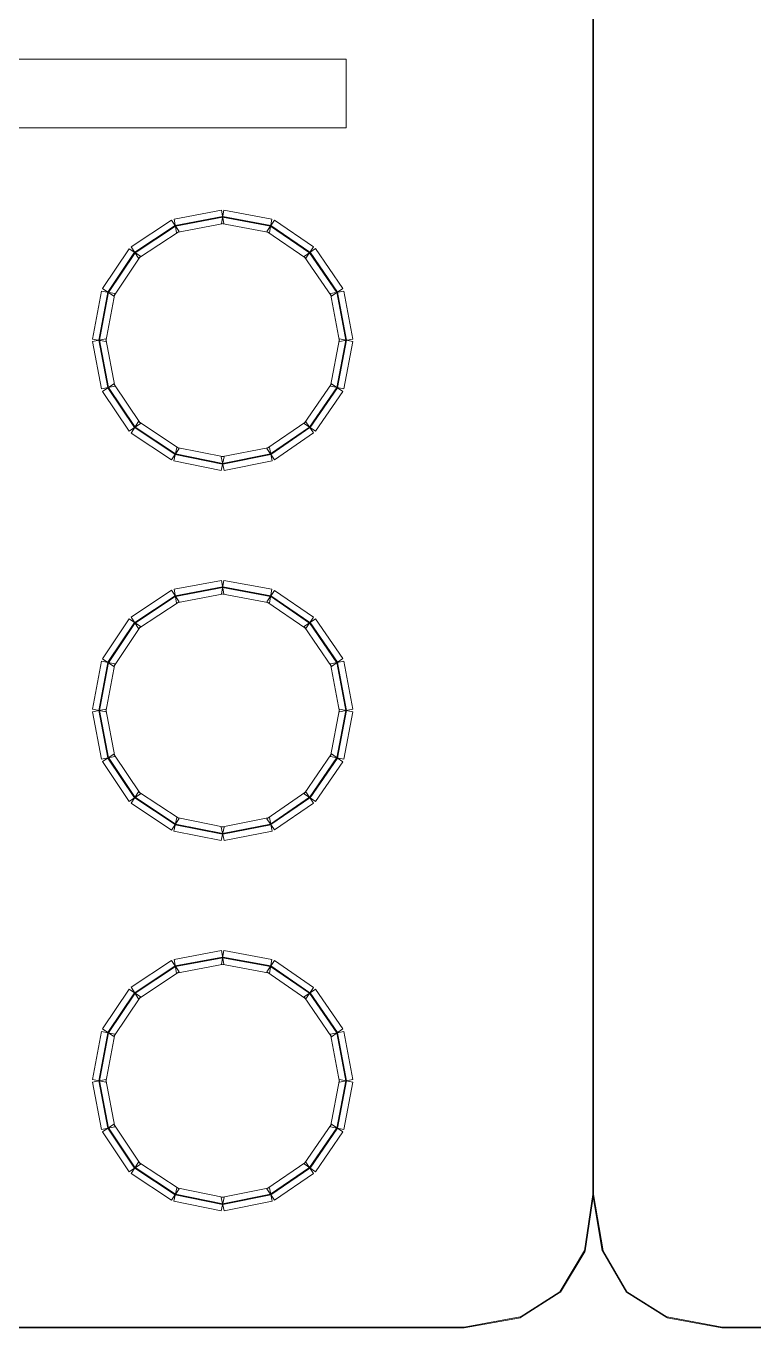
# Model space of a CAD drawing. Header units: millimetres. Extents: x -200 to 200, y -162 to 219.
# Drawn here: x 121 to 149.1, y -161.9 to -111.7 of the extents above; entities that cross this region are included whole.
import ezdxf

# ---------------------------------------------------------------- set-up
doc = ezdxf.new("R2010")
doc.units = ezdxf.units.MM
doc.header["$MEASUREMENT"] = 0

msp = doc.modelspace()

# ---------------------------------------------------------------- linework, layer by layer
at = {"color": 1, "lineweight": 5}
for points in [[(142.8345, -71.7942), (142.8345, -71.7942), (142.8609, -71.7942), (142.8609, -71.7942), (142.8609, -71.7942), (142.8609, -71.7942), (142.8609, -156.7622), (142.8609, -156.7622), (142.8609, -156.7622), (142.8609, -156.7622), (142.8345, -156.7622), (142.8345, -156.7622), (142.8345, -156.7622), (142.8345, -156.7622), (142.8345, -71.7942), (142.8345, -71.7942)], [(142.8346, -156.7603), (142.8346, -156.7603), (142.8608, -156.7641), (142.8608, -156.7641), (142.8608, -156.7641), (142.8608, -156.7641), (142.5433, -158.9333), (142.5433, -158.9333), (142.5433, -158.9333), (142.5433, -158.9333), (142.5172, -158.9295), (142.5172, -158.9295), (142.5172, -158.9295), (142.5172, -158.9295), (142.8346, -156.7603), (142.8346, -156.7603)], [(143.2311, -158.9292), (143.2311, -158.9292), (143.205, -158.9336), (143.205, -158.9336), (143.205, -158.9336), (143.205, -158.9336), (142.8347, -156.7644), (142.8347, -156.7644), (142.8347, -156.7644), (142.8347, -156.7644), (142.8607, -156.76), (142.8607, -156.76), (142.8607, -156.76), (142.8607, -156.76), (143.2311, -158.9292), (143.2311, -158.9292)], [(142.5189, -158.9246), (142.5189, -158.9246), (142.5416, -158.9382), (142.5416, -158.9382), (142.5416, -158.9382), (142.5416, -158.9382), (141.5893, -160.5254), (141.5893, -160.5254), (141.5893, -160.5254), (141.5893, -160.5254), (141.5666, -160.5118), (141.5666, -160.5118), (141.5666, -160.5118), (141.5666, -160.5118), (142.5189, -158.9246), (142.5189, -158.9246)], [(144.1553, -160.5119), (144.1553, -160.5119), (144.1325, -160.5253), (144.1325, -160.5253), (144.1325, -160.5253), (144.1325, -160.5253), (143.2066, -158.9381), (143.2066, -158.9381), (143.2066, -158.9381), (143.2066, -158.9381), (143.2295, -158.9247), (143.2295, -158.9247), (143.2295, -158.9247), (143.2295, -158.9247), (144.1553, -160.5119), (144.1553, -160.5119)], [(141.5708, -160.5074), (141.5708, -160.5074), (141.5851, -160.5297), (141.5851, -160.5297), (141.5851, -160.5297), (141.5851, -160.5297), (140.0508, -161.5085), (140.0508, -161.5085), (140.0508, -161.5085), (140.0508, -161.5085), (140.0365, -161.4862), (140.0365, -161.4862), (140.0365, -161.4862), (140.0365, -161.4862), (141.5708, -160.5074), (141.5708, -160.5074)], [(145.7117, -161.4862), (145.7117, -161.4862), (145.6976, -161.5086), (145.6976, -161.5086), (145.6976, -161.5086), (145.6976, -161.5086), (144.1369, -160.5298), (144.1369, -160.5298), (144.1369, -160.5298), (144.1369, -160.5298), (144.1509, -160.5074), (144.1509, -160.5074), (144.1509, -160.5074), (144.1509, -160.5074), (145.7117, -161.4862), (145.7117, -161.4862)], [(140.0413, -161.4843), (140.0413, -161.4843), (140.046, -161.5104), (140.046, -161.5104), (140.046, -161.5104), (140.046, -161.5104), (137.8769, -161.9072), (137.8769, -161.9072), (137.8769, -161.9072), (137.8769, -161.9072), (137.8721, -161.8811), (137.8721, -161.8811), (137.8721, -161.8811), (137.8721, -161.8811), (140.0413, -161.4843), (140.0413, -161.4843)], [(147.8233, -161.8812), (147.8233, -161.8812), (147.8185, -161.9072), (147.8185, -161.9072), (147.8185, -161.9072), (147.8185, -161.9072), (145.7022, -161.5104), (145.7022, -161.5104), (145.7022, -161.5104), (145.7022, -161.5104), (145.7071, -161.4844), (145.7071, -161.4844), (145.7071, -161.4844), (145.7071, -161.4844), (147.8233, -161.8812), (147.8233, -161.8812)], [(100.205, -161.9074), (100.205, -161.9074), (100.205, -161.8809), (100.205, -161.8809), (100.205, -161.8809), (100.205, -161.8809), (137.8745, -161.8809), (137.8745, -161.8809), (137.8745, -161.8809), (137.8745, -161.8809), (137.8745, -161.9074), (137.8745, -161.9074), (137.8745, -161.9074), (137.8745, -161.9074), (100.205, -161.9074), (100.205, -161.9074)], [(185.5168, -161.8809), (185.5168, -161.8809), (185.5168, -161.9074), (185.5168, -161.9074), (185.5168, -161.9074), (185.5168, -161.9074), (147.8209, -161.9074), (147.8209, -161.9074), (147.8209, -161.9074), (147.8209, -161.9074), (147.8209, -161.8809), (147.8209, -161.8809), (147.8209, -161.8809), (147.8209, -161.8809), (185.5168, -161.8809), (185.5168, -161.8809)]]:
    msp.add_open_spline(points, degree=3, knots=[0, 0, 0, 0, 0.25, 0.25, 0.25, 0.25, 0.5, 0.5, 0.5, 0.5, 0.75, 0.75, 0.75, 0.75, 1, 1, 1, 1], dxfattribs=at)
at = {"color": 4, "lineweight": 5}
for points in [[(133.3245, -112.9556), (133.3245, -112.9556), (133.3245, -115.6009), (133.3245, -115.6009), (133.3245, -115.6009), (133.3245, -115.6009), (95.2318, -115.6009), (95.2318, -115.6009), (95.2318, -115.6009), (95.2318, -115.6009), (95.2318, -112.9556), (95.2318, -112.9556), (95.2318, -112.9556), (95.2318, -112.9556), (133.3245, -112.9556), (133.3245, -112.9556)], [(128.5139, -118.7799), (128.5139, -118.7799), (128.6119, -119.2998), (128.6119, -119.2998), (128.6119, -119.2998), (128.6119, -119.2998), (126.7866, -119.6437), (126.7866, -119.6437), (126.7866, -119.6437), (126.7866, -119.6437), (126.6887, -119.1238), (126.6887, -119.1238), (126.6887, -119.1238), (126.6887, -119.1238), (128.5139, -118.7799), (128.5139, -118.7799)], [(128.5605, -119.0268), (128.5605, -119.0268), (128.5654, -119.0528), (128.5654, -119.0528), (128.5654, -119.0528), (128.5654, -119.0528), (126.7401, -119.3967), (126.7401, -119.3967), (126.7401, -119.3967), (126.7401, -119.3967), (126.7352, -119.3707), (126.7352, -119.3707), (126.7352, -119.3707), (126.7352, -119.3707), (128.5605, -119.0268), (128.5605, -119.0268)], [(130.463, -119.1236), (130.463, -119.1236), (130.3664, -119.6438), (130.3664, -119.6438), (130.3664, -119.6438), (130.3664, -119.6438), (128.5146, -119.2999), (128.5146, -119.2999), (128.5146, -119.2999), (128.5146, -119.2999), (128.6112, -118.7797), (128.6112, -118.7797), (128.6112, -118.7797), (128.6112, -118.7797), (130.463, -119.1236), (130.463, -119.1236)], [(130.4171, -119.3707), (130.4171, -119.3707), (130.4122, -119.3967), (130.4122, -119.3967), (130.4122, -119.3967), (130.4122, -119.3967), (128.5605, -119.0528), (128.5605, -119.0528), (128.5605, -119.0528), (128.5605, -119.0528), (128.5653, -119.0268), (128.5653, -119.0268), (128.5653, -119.0268), (128.5653, -119.0268), (130.4171, -119.3707), (130.4171, -119.3707)], [(126.5918, -119.163), (126.5918, -119.163), (126.8835, -119.6044), (126.8835, -119.6044), (126.8835, -119.6044), (126.8835, -119.6044), (125.3228, -120.6361), (125.3228, -120.6361), (125.3228, -120.6361), (125.3228, -120.6361), (125.031, -120.1947), (125.031, -120.1947), (125.031, -120.1947), (125.031, -120.1947), (126.5918, -119.163), (126.5918, -119.163)], [(126.7304, -119.3727), (126.7304, -119.3727), (126.7449, -119.3947), (126.7449, -119.3947), (126.7449, -119.3947), (126.7449, -119.3947), (125.1842, -120.4264), (125.1842, -120.4264), (125.1842, -120.4264), (125.1842, -120.4264), (125.1696, -120.4044), (125.1696, -120.4044), (125.1696, -120.4044), (125.1696, -120.4044), (126.7304, -119.3727), (126.7304, -119.3727)], [(132.0719, -120.1971), (132.0719, -120.1971), (131.7731, -120.6337), (131.7731, -120.6337), (131.7731, -120.6337), (131.7731, -120.6337), (130.2653, -119.602), (130.2653, -119.602), (130.2653, -119.602), (130.2653, -119.602), (130.564, -119.1654), (130.564, -119.1654), (130.564, -119.1654), (130.564, -119.1654), (132.0719, -120.1971), (132.0719, -120.1971)], [(131.93, -120.4045), (131.93, -120.4045), (131.915, -120.4263), (131.915, -120.4263), (131.915, -120.4263), (131.915, -120.4263), (130.4072, -119.3946), (130.4072, -119.3946), (130.4072, -119.3946), (130.4072, -119.3946), (130.4221, -119.3728), (130.4221, -119.3728), (130.4221, -119.3728), (130.4221, -119.3728), (131.93, -120.4045), (131.93, -120.4045)], [(124.9574, -120.2678), (124.9574, -120.2678), (125.3964, -120.563), (125.3964, -120.563), (125.3964, -120.563), (125.3964, -120.563), (124.3647, -122.0973), (124.3647, -122.0973), (124.3647, -122.0973), (124.3647, -122.0973), (123.9257, -121.8021), (123.9257, -121.8021), (123.9257, -121.8021), (123.9257, -121.8021), (124.9574, -120.2678), (124.9574, -120.2678)], [(125.1659, -120.408), (125.1659, -120.408), (125.1879, -120.4228), (125.1879, -120.4228), (125.1879, -120.4228), (125.1879, -120.4228), (124.1562, -121.9571), (124.1562, -121.9571), (124.1562, -121.9571), (124.1562, -121.9571), (124.1343, -121.9423), (124.1343, -121.9423), (124.1343, -121.9423), (124.1343, -121.9423), (125.1659, -120.408), (125.1659, -120.408)], [(133.1984, -121.7995), (133.1984, -121.7995), (132.7629, -122.0999), (132.7629, -122.0999), (132.7629, -122.0999), (132.7629, -122.0999), (131.7047, -120.5656), (131.7047, -120.5656), (131.7047, -120.5656), (131.7047, -120.5656), (132.1403, -120.2652), (132.1403, -120.2652), (132.1403, -120.2652), (132.1403, -120.2652), (133.1984, -121.7995), (133.1984, -121.7995)], [(132.9915, -121.9422), (132.9915, -121.9422), (132.9697, -121.9572), (132.9697, -121.9572), (132.9697, -121.9572), (132.9697, -121.9572), (131.9116, -120.4229), (131.9116, -120.4229), (131.9116, -120.4229), (131.9116, -120.4229), (131.9334, -120.4079), (131.9334, -120.4079), (131.9334, -120.4079), (131.9334, -120.4079), (132.9915, -121.9422), (132.9915, -121.9422)], [(123.8851, -121.9014), (123.8851, -121.9014), (124.4053, -121.998), (124.4053, -121.998), (124.4053, -121.998), (124.4053, -121.998), (124.0614, -123.8497), (124.0614, -123.8497), (124.0614, -123.8497), (124.0614, -123.8497), (123.5413, -123.7531), (123.5413, -123.7531), (123.5413, -123.7531), (123.5413, -123.7531), (123.8851, -121.9014), (123.8851, -121.9014)], [(124.1322, -121.9473), (124.1322, -121.9473), (124.1582, -121.9521), (124.1582, -121.9521), (124.1582, -121.9521), (124.1582, -121.9521), (123.8143, -123.8038), (123.8143, -123.8038), (123.8143, -123.8038), (123.8143, -123.8038), (123.7883, -123.799), (123.7883, -123.799), (123.7883, -123.799), (123.7883, -123.799), (124.1322, -121.9473), (124.1322, -121.9473)], [(133.5846, -123.7531), (133.5846, -123.7531), (133.0644, -123.8497), (133.0644, -123.8497), (133.0644, -123.8497), (133.0644, -123.8497), (132.7205, -121.998), (132.7205, -121.998), (132.7205, -121.998), (132.7205, -121.998), (133.2407, -121.9014), (133.2407, -121.9014), (133.2407, -121.9014), (133.2407, -121.9014), (133.5846, -123.7531), (133.5846, -123.7531)], [(133.3375, -123.799), (133.3375, -123.799), (133.3115, -123.8038), (133.3115, -123.8038), (133.3115, -123.8038), (133.3115, -123.8038), (132.9676, -121.9521), (132.9676, -121.9521), (132.9676, -121.9521), (132.9676, -121.9521), (132.9936, -121.9473), (132.9936, -121.9473), (132.9936, -121.9473), (132.9936, -121.9473), (133.3375, -123.799), (133.3375, -123.799)], [(123.5414, -123.8504), (123.5414, -123.8504), (124.0613, -123.7524), (124.0613, -123.7524), (124.0613, -123.7524), (124.0613, -123.7524), (124.4052, -125.5777), (124.4052, -125.5777), (124.4052, -125.5777), (124.4052, -125.5777), (123.8853, -125.6757), (123.8853, -125.6757), (123.8853, -125.6757), (123.8853, -125.6757), (123.5414, -123.8504), (123.5414, -123.8504)], [(123.7883, -123.8039), (123.7883, -123.8039), (123.8143, -123.799), (123.8143, -123.799), (123.8143, -123.799), (123.8143, -123.799), (124.1582, -125.6242), (124.1582, -125.6242), (124.1582, -125.6242), (124.1582, -125.6242), (124.1322, -125.6291), (124.1322, -125.6291), (124.1322, -125.6291), (124.1322, -125.6291), (123.7883, -123.8039), (123.7883, -123.8039)], [(133.2406, -125.6757), (133.2406, -125.6757), (132.7207, -125.5777), (132.7207, -125.5777), (132.7207, -125.5777), (132.7207, -125.5777), (133.0646, -123.7524), (133.0646, -123.7524), (133.0646, -123.7524), (133.0646, -123.7524), (133.5845, -123.8504), (133.5845, -123.8504), (133.5845, -123.8504), (133.5845, -123.8504), (133.2406, -125.6757), (133.2406, -125.6757)], [(132.9936, -125.6291), (132.9936, -125.6291), (132.9676, -125.6242), (132.9676, -125.6242), (132.9676, -125.6242), (132.9676, -125.6242), (133.3115, -123.799), (133.3115, -123.799), (133.3115, -123.799), (133.3115, -123.799), (133.3375, -123.8039), (133.3375, -123.8039), (133.3375, -123.8039), (133.3375, -123.8039), (132.9936, -125.6291), (132.9936, -125.6291)], [(123.9257, -125.7743), (123.9257, -125.7743), (124.3647, -125.4791), (124.3647, -125.4791), (124.3647, -125.4791), (124.3647, -125.4791), (125.3964, -127.0134), (125.3964, -127.0134), (125.3964, -127.0134), (125.3964, -127.0134), (124.9574, -127.3086), (124.9574, -127.3086), (124.9574, -127.3086), (124.9574, -127.3086), (123.9257, -125.7743), (123.9257, -125.7743)], [(132.1403, -127.3112), (132.1403, -127.3112), (131.7047, -127.0108), (131.7047, -127.0108), (131.7047, -127.0108), (131.7047, -127.0108), (132.7629, -125.4765), (132.7629, -125.4765), (132.7629, -125.4765), (132.7629, -125.4765), (133.1984, -125.7769), (133.1984, -125.7769), (133.1984, -125.7769), (133.1984, -125.7769), (132.1403, -127.3112), (132.1403, -127.3112)], [(124.1343, -125.6341), (124.1343, -125.6341), (124.1562, -125.6193), (124.1562, -125.6193), (124.1562, -125.6193), (124.1562, -125.6193), (125.1879, -127.1536), (125.1879, -127.1536), (125.1879, -127.1536), (125.1879, -127.1536), (125.1659, -127.1684), (125.1659, -127.1684), (125.1659, -127.1684), (125.1659, -127.1684), (124.1343, -125.6341), (124.1343, -125.6341)], [(131.9334, -127.1685), (131.9334, -127.1685), (131.9116, -127.1535), (131.9116, -127.1535), (131.9116, -127.1535), (131.9116, -127.1535), (132.9697, -125.6192), (132.9697, -125.6192), (132.9697, -125.6192), (132.9697, -125.6192), (132.9915, -125.6342), (132.9915, -125.6342), (132.9915, -125.6342), (132.9915, -125.6342), (131.9334, -127.1685), (131.9334, -127.1685)], [(125.031, -127.3817), (125.031, -127.3817), (125.3228, -126.9403), (125.3228, -126.9403), (125.3228, -126.9403), (125.3228, -126.9403), (126.8835, -127.972), (126.8835, -127.972), (126.8835, -127.972), (126.8835, -127.972), (126.5918, -128.4133), (126.5918, -128.4133), (126.5918, -128.4133), (126.5918, -128.4133), (125.031, -127.3817), (125.031, -127.3817)], [(130.564, -128.411), (130.564, -128.411), (130.2653, -127.9743), (130.2653, -127.9743), (130.2653, -127.9743), (130.2653, -127.9743), (131.7731, -126.9427), (131.7731, -126.9427), (131.7731, -126.9427), (131.7731, -126.9427), (132.0719, -127.3793), (132.0719, -127.3793), (132.0719, -127.3793), (132.0719, -127.3793), (130.564, -128.411), (130.564, -128.411)], [(125.1696, -127.172), (125.1696, -127.172), (125.1842, -127.1499), (125.1842, -127.1499), (125.1842, -127.1499), (125.1842, -127.1499), (126.7449, -128.1816), (126.7449, -128.1816), (126.7449, -128.1816), (126.7449, -128.1816), (126.7304, -128.2037), (126.7304, -128.2037), (126.7304, -128.2037), (126.7304, -128.2037), (125.1696, -127.172), (125.1696, -127.172)], [(130.4221, -128.2036), (130.4221, -128.2036), (130.4072, -128.1817), (130.4072, -128.1817), (130.4072, -128.1817), (130.4072, -128.1817), (131.915, -127.1501), (131.915, -127.1501), (131.915, -127.1501), (131.915, -127.1501), (131.93, -127.1719), (131.93, -127.1719), (131.93, -127.1719), (131.93, -127.1719), (130.4221, -128.2036), (130.4221, -128.2036)], [(126.685, -128.4519), (126.685, -128.4519), (126.7903, -127.9334), (126.7903, -127.9334), (126.7903, -127.9334), (126.7903, -127.9334), (128.6155, -128.3038), (128.6155, -128.3038), (128.6155, -128.3038), (128.6155, -128.3038), (128.5103, -128.8223), (128.5103, -128.8223), (128.5103, -128.8223), (128.5103, -128.8223), (126.685, -128.4519), (126.685, -128.4519)], [(128.6148, -128.8224), (128.6148, -128.8224), (128.511, -128.3036), (128.511, -128.3036), (128.511, -128.3036), (128.511, -128.3036), (130.3628, -127.9333), (130.3628, -127.9333), (130.3628, -127.9333), (130.3628, -127.9333), (130.4665, -128.4521), (130.4665, -128.4521), (130.4665, -128.4521), (130.4665, -128.4521), (128.6148, -128.8224), (128.6148, -128.8224)], [(126.735, -128.2056), (126.735, -128.2056), (126.7403, -128.1797), (126.7403, -128.1797), (126.7403, -128.1797), (126.7403, -128.1797), (128.5656, -128.55), (128.5656, -128.55), (128.5656, -128.55), (128.5656, -128.55), (128.5603, -128.576), (128.5603, -128.576), (128.5603, -128.576), (128.5603, -128.576), (126.735, -128.2056), (126.735, -128.2056)], [(128.5655, -128.576), (128.5655, -128.576), (128.5603, -128.55), (128.5603, -128.55), (128.5603, -128.55), (128.5603, -128.55), (130.4121, -128.1797), (130.4121, -128.1797), (130.4121, -128.1797), (130.4121, -128.1797), (130.4172, -128.2056), (130.4172, -128.2056), (130.4172, -128.2056), (130.4172, -128.2056), (128.5655, -128.576), (128.5655, -128.576)], [(128.5139, -133.0646), (128.5139, -133.0646), (128.6119, -133.5846), (128.6119, -133.5846), (128.6119, -133.5846), (128.6119, -133.5846), (126.7866, -133.9285), (126.7866, -133.9285), (126.7866, -133.9285), (126.7866, -133.9285), (126.6887, -133.4085), (126.6887, -133.4085), (126.6887, -133.4085), (126.6887, -133.4085), (128.5139, -133.0646), (128.5139, -133.0646)], [(130.463, -133.4084), (130.463, -133.4084), (130.3664, -133.9286), (130.3664, -133.9286), (130.3664, -133.9286), (130.3664, -133.9286), (128.5146, -133.5847), (128.5146, -133.5847), (128.5146, -133.5847), (128.5146, -133.5847), (128.6112, -133.0645), (128.6112, -133.0645), (128.6112, -133.0645), (128.6112, -133.0645), (130.463, -133.4084), (130.463, -133.4084)], [(126.5918, -133.4478), (126.5918, -133.4478), (126.8835, -133.8892), (126.8835, -133.8892), (126.8835, -133.8892), (126.8835, -133.8892), (125.3228, -134.9208), (125.3228, -134.9208), (125.3228, -134.9208), (125.3228, -134.9208), (125.031, -134.4795), (125.031, -134.4795), (125.031, -134.4795), (125.031, -134.4795), (126.5918, -133.4478), (126.5918, -133.4478)], [(128.5605, -133.3116), (128.5605, -133.3116), (128.5654, -133.3376), (128.5654, -133.3376), (128.5654, -133.3376), (128.5654, -133.3376), (126.7401, -133.6815), (126.7401, -133.6815), (126.7401, -133.6815), (126.7401, -133.6815), (126.7352, -133.6555), (126.7352, -133.6555), (126.7352, -133.6555), (126.7352, -133.6555), (128.5605, -133.3116), (128.5605, -133.3116)], [(130.4171, -133.6555), (130.4171, -133.6555), (130.4122, -133.6815), (130.4122, -133.6815), (130.4122, -133.6815), (130.4122, -133.6815), (128.5605, -133.3376), (128.5605, -133.3376), (128.5605, -133.3376), (128.5605, -133.3376), (128.5653, -133.3116), (128.5653, -133.3116), (128.5653, -133.3116), (128.5653, -133.3116), (130.4171, -133.6555), (130.4171, -133.6555)], [(132.0719, -134.4819), (132.0719, -134.4819), (131.7731, -134.9185), (131.7731, -134.9185), (131.7731, -134.9185), (131.7731, -134.9185), (130.2653, -133.8868), (130.2653, -133.8868), (130.2653, -133.8868), (130.2653, -133.8868), (130.564, -133.4502), (130.564, -133.4502), (130.564, -133.4502), (130.564, -133.4502), (132.0719, -134.4819), (132.0719, -134.4819)], [(126.7304, -133.6575), (126.7304, -133.6575), (126.7449, -133.6795), (126.7449, -133.6795), (126.7449, -133.6795), (126.7449, -133.6795), (125.1842, -134.7112), (125.1842, -134.7112), (125.1842, -134.7112), (125.1842, -134.7112), (125.1696, -134.6891), (125.1696, -134.6891), (125.1696, -134.6891), (125.1696, -134.6891), (126.7304, -133.6575), (126.7304, -133.6575)], [(131.93, -134.6893), (131.93, -134.6893), (131.915, -134.7111), (131.915, -134.7111), (131.915, -134.7111), (131.915, -134.7111), (130.4072, -133.6794), (130.4072, -133.6794), (130.4072, -133.6794), (130.4072, -133.6794), (130.4221, -133.6576), (130.4221, -133.6576), (130.4221, -133.6576), (130.4221, -133.6576), (131.93, -134.6893), (131.93, -134.6893)], [(124.9574, -134.5526), (124.9574, -134.5526), (125.3964, -134.8478), (125.3964, -134.8478), (125.3964, -134.8478), (125.3964, -134.8478), (124.3647, -136.3821), (124.3647, -136.3821), (124.3647, -136.3821), (124.3647, -136.3821), (123.9257, -136.0869), (123.9257, -136.0869), (123.9257, -136.0869), (123.9257, -136.0869), (124.9574, -134.5526), (124.9574, -134.5526)], [(133.1984, -136.0843), (133.1984, -136.0843), (132.7629, -136.3846), (132.7629, -136.3846), (132.7629, -136.3846), (132.7629, -136.3846), (131.7047, -134.8504), (131.7047, -134.8504), (131.7047, -134.8504), (131.7047, -134.8504), (132.1403, -134.55), (132.1403, -134.55), (132.1403, -134.55), (132.1403, -134.55), (133.1984, -136.0843), (133.1984, -136.0843)], [(125.1659, -134.6928), (125.1659, -134.6928), (125.1879, -134.7076), (125.1879, -134.7076), (125.1879, -134.7076), (125.1879, -134.7076), (124.1562, -136.2418), (124.1562, -136.2418), (124.1562, -136.2418), (124.1562, -136.2418), (124.1343, -136.2271), (124.1343, -136.2271), (124.1343, -136.2271), (124.1343, -136.2271), (125.1659, -134.6928), (125.1659, -134.6928)], [(132.9915, -136.227), (132.9915, -136.227), (132.9697, -136.242), (132.9697, -136.242), (132.9697, -136.242), (132.9697, -136.242), (131.9116, -134.7077), (131.9116, -134.7077), (131.9116, -134.7077), (131.9116, -134.7077), (131.9334, -134.6927), (131.9334, -134.6927), (131.9334, -134.6927), (131.9334, -134.6927), (132.9915, -136.227), (132.9915, -136.227)], [(123.8851, -136.1862), (123.8851, -136.1862), (124.4053, -136.2828), (124.4053, -136.2828), (124.4053, -136.2828), (124.4053, -136.2828), (124.0614, -138.1345), (124.0614, -138.1345), (124.0614, -138.1345), (124.0614, -138.1345), (123.5413, -138.0379), (123.5413, -138.0379), (123.5413, -138.0379), (123.5413, -138.0379), (123.8851, -136.1862), (123.8851, -136.1862)], [(124.1322, -136.232), (124.1322, -136.232), (124.1582, -136.2369), (124.1582, -136.2369), (124.1582, -136.2369), (124.1582, -136.2369), (123.8143, -138.0886), (123.8143, -138.0886), (123.8143, -138.0886), (123.8143, -138.0886), (123.7883, -138.0838), (123.7883, -138.0838), (123.7883, -138.0838), (123.7883, -138.0838), (124.1322, -136.232), (124.1322, -136.232)], [(133.5846, -138.0379), (133.5846, -138.0379), (133.0644, -138.1345), (133.0644, -138.1345), (133.0644, -138.1345), (133.0644, -138.1345), (132.7205, -136.2828), (132.7205, -136.2828), (132.7205, -136.2828), (132.7205, -136.2828), (133.2407, -136.1862), (133.2407, -136.1862), (133.2407, -136.1862), (133.2407, -136.1862), (133.5846, -138.0379), (133.5846, -138.0379)], [(133.3375, -138.0838), (133.3375, -138.0838), (133.3115, -138.0886), (133.3115, -138.0886), (133.3115, -138.0886), (133.3115, -138.0886), (132.9676, -136.2369), (132.9676, -136.2369), (132.9676, -136.2369), (132.9676, -136.2369), (132.9936, -136.232), (132.9936, -136.232), (132.9936, -136.232), (132.9936, -136.232), (133.3375, -138.0838), (133.3375, -138.0838)], [(123.5414, -138.1352), (123.5414, -138.1352), (124.0613, -138.0372), (124.0613, -138.0372), (124.0613, -138.0372), (124.0613, -138.0372), (124.4052, -139.8625), (124.4052, -139.8625), (124.4052, -139.8625), (124.4052, -139.8625), (123.8853, -139.9604), (123.8853, -139.9604), (123.8853, -139.9604), (123.8853, -139.9604), (123.5414, -138.1352), (123.5414, -138.1352)], [(123.7883, -138.0886), (123.7883, -138.0886), (123.8143, -138.0837), (123.8143, -138.0837), (123.8143, -138.0837), (123.8143, -138.0837), (124.1582, -139.909), (124.1582, -139.909), (124.1582, -139.909), (124.1582, -139.909), (124.1322, -139.9139), (124.1322, -139.9139), (124.1322, -139.9139), (124.1322, -139.9139), (123.7883, -138.0886), (123.7883, -138.0886)], [(133.2406, -139.9604), (133.2406, -139.9604), (132.7207, -139.8625), (132.7207, -139.8625), (132.7207, -139.8625), (132.7207, -139.8625), (133.0646, -138.0372), (133.0646, -138.0372), (133.0646, -138.0372), (133.0646, -138.0372), (133.5845, -138.1352), (133.5845, -138.1352), (133.5845, -138.1352), (133.5845, -138.1352), (133.2406, -139.9604), (133.2406, -139.9604)], [(132.9936, -139.9139), (132.9936, -139.9139), (132.9676, -139.909), (132.9676, -139.909), (132.9676, -139.909), (132.9676, -139.909), (133.3115, -138.0837), (133.3115, -138.0837), (133.3115, -138.0837), (133.3115, -138.0837), (133.3375, -138.0886), (133.3375, -138.0886), (133.3375, -138.0886), (133.3375, -138.0886), (132.9936, -139.9139), (132.9936, -139.9139)], [(123.9257, -140.0591), (123.9257, -140.0591), (124.3647, -139.7639), (124.3647, -139.7639), (124.3647, -139.7639), (124.3647, -139.7639), (125.3964, -141.2982), (125.3964, -141.2982), (125.3964, -141.2982), (125.3964, -141.2982), (124.9574, -141.5934), (124.9574, -141.5934), (124.9574, -141.5934), (124.9574, -141.5934), (123.9257, -140.0591), (123.9257, -140.0591)], [(124.1343, -139.9188), (124.1343, -139.9188), (124.1562, -139.9041), (124.1562, -139.9041), (124.1562, -139.9041), (124.1562, -139.9041), (125.1879, -141.4384), (125.1879, -141.4384), (125.1879, -141.4384), (125.1879, -141.4384), (125.1659, -141.4531), (125.1659, -141.4531), (125.1659, -141.4531), (125.1659, -141.4531), (124.1343, -139.9188), (124.1343, -139.9188)], [(132.1403, -141.5959), (132.1403, -141.5959), (131.7047, -141.2956), (131.7047, -141.2956), (131.7047, -141.2956), (131.7047, -141.2956), (132.7629, -139.7613), (132.7629, -139.7613), (132.7629, -139.7613), (132.7629, -139.7613), (133.1984, -140.0617), (133.1984, -140.0617), (133.1984, -140.0617), (133.1984, -140.0617), (132.1403, -141.5959), (132.1403, -141.5959)], [(131.9334, -141.4533), (131.9334, -141.4533), (131.9116, -141.4383), (131.9116, -141.4383), (131.9116, -141.4383), (131.9116, -141.4383), (132.9697, -139.904), (132.9697, -139.904), (132.9697, -139.904), (132.9697, -139.904), (132.9915, -139.919), (132.9915, -139.919), (132.9915, -139.919), (132.9915, -139.919), (131.9334, -141.4533), (131.9334, -141.4533)], [(125.031, -141.6664), (125.031, -141.6664), (125.3228, -141.2251), (125.3228, -141.2251), (125.3228, -141.2251), (125.3228, -141.2251), (126.8835, -142.2568), (126.8835, -142.2568), (126.8835, -142.2568), (126.8835, -142.2568), (126.5918, -142.6981), (126.5918, -142.6981), (126.5918, -142.6981), (126.5918, -142.6981), (125.031, -141.6664), (125.031, -141.6664)], [(125.1696, -141.4568), (125.1696, -141.4568), (125.1842, -141.4347), (125.1842, -141.4347), (125.1842, -141.4347), (125.1842, -141.4347), (126.7449, -142.4664), (126.7449, -142.4664), (126.7449, -142.4664), (126.7449, -142.4664), (126.7304, -142.4885), (126.7304, -142.4885), (126.7304, -142.4885), (126.7304, -142.4885), (125.1696, -141.4568), (125.1696, -141.4568)], [(130.564, -142.6958), (130.564, -142.6958), (130.2653, -142.2591), (130.2653, -142.2591), (130.2653, -142.2591), (130.2653, -142.2591), (131.7731, -141.2274), (131.7731, -141.2274), (131.7731, -141.2274), (131.7731, -141.2274), (132.0719, -141.6641), (132.0719, -141.6641), (132.0719, -141.6641), (132.0719, -141.6641), (130.564, -142.6958), (130.564, -142.6958)], [(130.4221, -142.4884), (130.4221, -142.4884), (130.4072, -142.4665), (130.4072, -142.4665), (130.4072, -142.4665), (130.4072, -142.4665), (131.915, -141.4348), (131.915, -141.4348), (131.915, -141.4348), (131.915, -141.4348), (131.93, -141.4567), (131.93, -141.4567), (131.93, -141.4567), (131.93, -141.4567), (130.4221, -142.4884), (130.4221, -142.4884)], [(126.685, -142.7367), (126.685, -142.7367), (126.7903, -142.2182), (126.7903, -142.2182), (126.7903, -142.2182), (126.7903, -142.2182), (128.6155, -142.5885), (128.6155, -142.5885), (128.6155, -142.5885), (128.6155, -142.5885), (128.5103, -143.107), (128.5103, -143.107), (128.5103, -143.107), (128.5103, -143.107), (126.685, -142.7367), (126.685, -142.7367)], [(126.735, -142.4904), (126.735, -142.4904), (126.7403, -142.4645), (126.7403, -142.4645), (126.7403, -142.4645), (126.7403, -142.4645), (128.5656, -142.8348), (128.5656, -142.8348), (128.5656, -142.8348), (128.5656, -142.8348), (128.5603, -142.8607), (128.5603, -142.8607), (128.5603, -142.8607), (128.5603, -142.8607), (126.735, -142.4904), (126.735, -142.4904)], [(128.6148, -143.1072), (128.6148, -143.1072), (128.511, -142.5884), (128.511, -142.5884), (128.511, -142.5884), (128.511, -142.5884), (130.3628, -142.218), (130.3628, -142.218), (130.3628, -142.218), (130.3628, -142.218), (130.4665, -142.7368), (130.4665, -142.7368), (130.4665, -142.7368), (130.4665, -142.7368), (128.6148, -143.1072), (128.6148, -143.1072)], [(128.5655, -142.8608), (128.5655, -142.8608), (128.5603, -142.8348), (128.5603, -142.8348), (128.5603, -142.8348), (128.5603, -142.8348), (130.4121, -142.4645), (130.4121, -142.4645), (130.4121, -142.4645), (130.4121, -142.4645), (130.4172, -142.4904), (130.4172, -142.4904), (130.4172, -142.4904), (130.4172, -142.4904), (128.5655, -142.8608), (128.5655, -142.8608)], [(128.5139, -147.3494), (128.5139, -147.3494), (128.6119, -147.8693), (128.6119, -147.8693), (128.6119, -147.8693), (128.6119, -147.8693), (126.7866, -148.2132), (126.7866, -148.2132), (126.7866, -148.2132), (126.7866, -148.2132), (126.6887, -147.6933), (126.6887, -147.6933), (126.6887, -147.6933), (126.6887, -147.6933), (128.5139, -147.3494), (128.5139, -147.3494)], [(128.5605, -147.5964), (128.5605, -147.5964), (128.5654, -147.6224), (128.5654, -147.6224), (128.5654, -147.6224), (128.5654, -147.6224), (126.7401, -147.9663), (126.7401, -147.9663), (126.7401, -147.9663), (126.7401, -147.9663), (126.7352, -147.9403), (126.7352, -147.9403), (126.7352, -147.9403), (126.7352, -147.9403), (128.5605, -147.5964), (128.5605, -147.5964)], [(130.463, -147.6932), (130.463, -147.6932), (130.3664, -148.2134), (130.3664, -148.2134), (130.3664, -148.2134), (130.3664, -148.2134), (128.5146, -147.8695), (128.5146, -147.8695), (128.5146, -147.8695), (128.5146, -147.8695), (128.6112, -147.3493), (128.6112, -147.3493), (128.6112, -147.3493), (128.6112, -147.3493), (130.463, -147.6932), (130.463, -147.6932)], [(130.4171, -147.9403), (130.4171, -147.9403), (130.4122, -147.9663), (130.4122, -147.9663), (130.4122, -147.9663), (130.4122, -147.9663), (128.5605, -147.6224), (128.5605, -147.6224), (128.5605, -147.6224), (128.5605, -147.6224), (128.5653, -147.5964), (128.5653, -147.5964), (128.5653, -147.5964), (128.5653, -147.5964), (130.4171, -147.9403), (130.4171, -147.9403)], [(126.5918, -147.7326), (126.5918, -147.7326), (126.8835, -148.1739), (126.8835, -148.1739), (126.8835, -148.1739), (126.8835, -148.1739), (125.3228, -149.2056), (125.3228, -149.2056), (125.3228, -149.2056), (125.3228, -149.2056), (125.031, -148.7643), (125.031, -148.7643), (125.031, -148.7643), (125.031, -148.7643), (126.5918, -147.7326), (126.5918, -147.7326)], [(126.7304, -147.9422), (126.7304, -147.9422), (126.7449, -147.9643), (126.7449, -147.9643), (126.7449, -147.9643), (126.7449, -147.9643), (125.1842, -148.996), (125.1842, -148.996), (125.1842, -148.996), (125.1842, -148.996), (125.1696, -148.9739), (125.1696, -148.9739), (125.1696, -148.9739), (125.1696, -148.9739), (126.7304, -147.9422), (126.7304, -147.9422)], [(132.0719, -148.7666), (132.0719, -148.7666), (131.7731, -149.2033), (131.7731, -149.2033), (131.7731, -149.2033), (131.7731, -149.2033), (130.2653, -148.1716), (130.2653, -148.1716), (130.2653, -148.1716), (130.2653, -148.1716), (130.564, -147.735), (130.564, -147.735), (130.564, -147.735), (130.564, -147.735), (132.0719, -148.7666), (132.0719, -148.7666)], [(131.93, -148.974), (131.93, -148.974), (131.915, -148.9959), (131.915, -148.9959), (131.915, -148.9959), (131.915, -148.9959), (130.4072, -147.9642), (130.4072, -147.9642), (130.4072, -147.9642), (130.4072, -147.9642), (130.4221, -147.9424), (130.4221, -147.9424), (130.4221, -147.9424), (130.4221, -147.9424), (131.93, -148.974), (131.93, -148.974)], [(124.9574, -148.8373), (124.9574, -148.8373), (125.3964, -149.1326), (125.3964, -149.1326), (125.3964, -149.1326), (125.3964, -149.1326), (124.3647, -150.6668), (124.3647, -150.6668), (124.3647, -150.6668), (124.3647, -150.6668), (123.9257, -150.3716), (123.9257, -150.3716), (123.9257, -150.3716), (123.9257, -150.3716), (124.9574, -148.8373), (124.9574, -148.8373)], [(125.1659, -148.9776), (125.1659, -148.9776), (125.1879, -148.9923), (125.1879, -148.9923), (125.1879, -148.9923), (125.1879, -148.9923), (124.1562, -150.5266), (124.1562, -150.5266), (124.1562, -150.5266), (124.1562, -150.5266), (124.1343, -150.5119), (124.1343, -150.5119), (124.1343, -150.5119), (124.1343, -150.5119), (125.1659, -148.9776), (125.1659, -148.9776)], [(133.1984, -150.3691), (133.1984, -150.3691), (132.7629, -150.6694), (132.7629, -150.6694), (132.7629, -150.6694), (132.7629, -150.6694), (131.7047, -149.1351), (131.7047, -149.1351), (131.7047, -149.1351), (131.7047, -149.1351), (132.1403, -148.8348), (132.1403, -148.8348), (132.1403, -148.8348), (132.1403, -148.8348), (133.1984, -150.3691), (133.1984, -150.3691)], [(132.9915, -150.5117), (132.9915, -150.5117), (132.9697, -150.5267), (132.9697, -150.5267), (132.9697, -150.5267), (132.9697, -150.5267), (131.9116, -148.9925), (131.9116, -148.9925), (131.9116, -148.9925), (131.9116, -148.9925), (131.9334, -148.9774), (131.9334, -148.9774), (131.9334, -148.9774), (131.9334, -148.9774), (132.9915, -150.5117), (132.9915, -150.5117)], [(123.8851, -150.4709), (123.8851, -150.4709), (124.4053, -150.5675), (124.4053, -150.5675), (124.4053, -150.5675), (124.4053, -150.5675), (124.0614, -152.4193), (124.0614, -152.4193), (124.0614, -152.4193), (124.0614, -152.4193), (123.5413, -152.3227), (123.5413, -152.3227), (123.5413, -152.3227), (123.5413, -152.3227), (123.8851, -150.4709), (123.8851, -150.4709)], [(124.1322, -150.5168), (124.1322, -150.5168), (124.1582, -150.5217), (124.1582, -150.5217), (124.1582, -150.5217), (124.1582, -150.5217), (123.8143, -152.3734), (123.8143, -152.3734), (123.8143, -152.3734), (123.8143, -152.3734), (123.7883, -152.3686), (123.7883, -152.3686), (123.7883, -152.3686), (123.7883, -152.3686), (124.1322, -150.5168), (124.1322, -150.5168)], [(133.5846, -152.3227), (133.5846, -152.3227), (133.0644, -152.4193), (133.0644, -152.4193), (133.0644, -152.4193), (133.0644, -152.4193), (132.7205, -150.5675), (132.7205, -150.5675), (132.7205, -150.5675), (132.7205, -150.5675), (133.2407, -150.4709), (133.2407, -150.4709), (133.2407, -150.4709), (133.2407, -150.4709), (133.5846, -152.3227), (133.5846, -152.3227)], [(133.3375, -152.3686), (133.3375, -152.3686), (133.3115, -152.3734), (133.3115, -152.3734), (133.3115, -152.3734), (133.3115, -152.3734), (132.9676, -150.5217), (132.9676, -150.5217), (132.9676, -150.5217), (132.9676, -150.5217), (132.9936, -150.5168), (132.9936, -150.5168), (132.9936, -150.5168), (132.9936, -150.5168), (133.3375, -152.3686), (133.3375, -152.3686)], [(123.5414, -152.4199), (123.5414, -152.4199), (124.0613, -152.322), (124.0613, -152.322), (124.0613, -152.322), (124.0613, -152.322), (124.4052, -154.1473), (124.4052, -154.1473), (124.4052, -154.1473), (124.4052, -154.1473), (123.8853, -154.2452), (123.8853, -154.2452), (123.8853, -154.2452), (123.8853, -154.2452), (123.5414, -152.4199), (123.5414, -152.4199)], [(123.7883, -152.3734), (123.7883, -152.3734), (123.8143, -152.3685), (123.8143, -152.3685), (123.8143, -152.3685), (123.8143, -152.3685), (124.1582, -154.1938), (124.1582, -154.1938), (124.1582, -154.1938), (124.1582, -154.1938), (124.1322, -154.1987), (124.1322, -154.1987), (124.1322, -154.1987), (124.1322, -154.1987), (123.7883, -152.3734), (123.7883, -152.3734)], [(133.2406, -154.2452), (133.2406, -154.2452), (132.7207, -154.1473), (132.7207, -154.1473), (132.7207, -154.1473), (132.7207, -154.1473), (133.0646, -152.322), (133.0646, -152.322), (133.0646, -152.322), (133.0646, -152.322), (133.5845, -152.4199), (133.5845, -152.4199), (133.5845, -152.4199), (133.5845, -152.4199), (133.2406, -154.2452), (133.2406, -154.2452)], [(132.9936, -154.1987), (132.9936, -154.1987), (132.9676, -154.1938), (132.9676, -154.1938), (132.9676, -154.1938), (132.9676, -154.1938), (133.3115, -152.3685), (133.3115, -152.3685), (133.3115, -152.3685), (133.3115, -152.3685), (133.3375, -152.3734), (133.3375, -152.3734), (133.3375, -152.3734), (133.3375, -152.3734), (132.9936, -154.1987), (132.9936, -154.1987)], [(123.9257, -154.3439), (123.9257, -154.3439), (124.3647, -154.0486), (124.3647, -154.0486), (124.3647, -154.0486), (124.3647, -154.0486), (125.3964, -155.5829), (125.3964, -155.5829), (125.3964, -155.5829), (125.3964, -155.5829), (124.9574, -155.8781), (124.9574, -155.8781), (124.9574, -155.8781), (124.9574, -155.8781), (123.9257, -154.3439), (123.9257, -154.3439)], [(124.1343, -154.2036), (124.1343, -154.2036), (124.1562, -154.1889), (124.1562, -154.1889), (124.1562, -154.1889), (124.1562, -154.1889), (125.1879, -155.7232), (125.1879, -155.7232), (125.1879, -155.7232), (125.1879, -155.7232), (125.1659, -155.7379), (125.1659, -155.7379), (125.1659, -155.7379), (125.1659, -155.7379), (124.1343, -154.2036), (124.1343, -154.2036)], [(132.1403, -155.8807), (132.1403, -155.8807), (131.7047, -155.5804), (131.7047, -155.5804), (131.7047, -155.5804), (131.7047, -155.5804), (132.7629, -154.0461), (132.7629, -154.0461), (132.7629, -154.0461), (132.7629, -154.0461), (133.1984, -154.3464), (133.1984, -154.3464), (133.1984, -154.3464), (133.1984, -154.3464), (132.1403, -155.8807), (132.1403, -155.8807)], [(131.9334, -155.738), (131.9334, -155.738), (131.9116, -155.723), (131.9116, -155.723), (131.9116, -155.723), (131.9116, -155.723), (132.9697, -154.1887), (132.9697, -154.1887), (132.9697, -154.1887), (132.9697, -154.1887), (132.9915, -154.2038), (132.9915, -154.2038), (132.9915, -154.2038), (132.9915, -154.2038), (131.9334, -155.738), (131.9334, -155.738)], [(125.031, -155.9512), (125.031, -155.9512), (125.3228, -155.5099), (125.3228, -155.5099), (125.3228, -155.5099), (125.3228, -155.5099), (126.8835, -156.5415), (126.8835, -156.5415), (126.8835, -156.5415), (126.8835, -156.5415), (126.5918, -156.9829), (126.5918, -156.9829), (126.5918, -156.9829), (126.5918, -156.9829), (125.031, -155.9512), (125.031, -155.9512)], [(130.564, -156.9805), (130.564, -156.9805), (130.2653, -156.5439), (130.2653, -156.5439), (130.2653, -156.5439), (130.2653, -156.5439), (131.7731, -155.5122), (131.7731, -155.5122), (131.7731, -155.5122), (131.7731, -155.5122), (132.0719, -155.9489), (132.0719, -155.9489), (132.0719, -155.9489), (132.0719, -155.9489), (130.564, -156.9805), (130.564, -156.9805)], [(125.1696, -155.7416), (125.1696, -155.7416), (125.1842, -155.7195), (125.1842, -155.7195), (125.1842, -155.7195), (125.1842, -155.7195), (126.7449, -156.7512), (126.7449, -156.7512), (126.7449, -156.7512), (126.7449, -156.7512), (126.7304, -156.7733), (126.7304, -156.7733), (126.7304, -156.7733), (126.7304, -156.7733), (125.1696, -155.7416), (125.1696, -155.7416)], [(130.4221, -156.7731), (130.4221, -156.7731), (130.4072, -156.7513), (130.4072, -156.7513), (130.4072, -156.7513), (130.4072, -156.7513), (131.915, -155.7196), (131.915, -155.7196), (131.915, -155.7196), (131.915, -155.7196), (131.93, -155.7415), (131.93, -155.7415), (131.93, -155.7415), (131.93, -155.7415), (130.4221, -156.7731), (130.4221, -156.7731)], [(126.685, -157.0215), (126.685, -157.0215), (126.7903, -156.503), (126.7903, -156.503), (126.7903, -156.503), (126.7903, -156.503), (128.6155, -156.8733), (128.6155, -156.8733), (128.6155, -156.8733), (128.6155, -156.8733), (128.5103, -157.3918), (128.5103, -157.3918), (128.5103, -157.3918), (128.5103, -157.3918), (126.685, -157.0215), (126.685, -157.0215)], [(128.6148, -157.392), (128.6148, -157.392), (128.511, -156.8732), (128.511, -156.8732), (128.511, -156.8732), (128.511, -156.8732), (130.3628, -156.5028), (130.3628, -156.5028), (130.3628, -156.5028), (130.3628, -156.5028), (130.4665, -157.0216), (130.4665, -157.0216), (130.4665, -157.0216), (130.4665, -157.0216), (128.6148, -157.392), (128.6148, -157.392)], [(126.735, -156.7752), (126.735, -156.7752), (126.7403, -156.7493), (126.7403, -156.7493), (126.7403, -156.7493), (126.7403, -156.7493), (128.5656, -157.1196), (128.5656, -157.1196), (128.5656, -157.1196), (128.5656, -157.1196), (128.5603, -157.1455), (128.5603, -157.1455), (128.5603, -157.1455), (128.5603, -157.1455), (126.735, -156.7752), (126.735, -156.7752)], [(128.5655, -157.1455), (128.5655, -157.1455), (128.5603, -157.1196), (128.5603, -157.1196), (128.5603, -157.1196), (128.5603, -157.1196), (130.4121, -156.7492), (130.4121, -156.7492), (130.4121, -156.7492), (130.4121, -156.7492), (130.4172, -156.7752), (130.4172, -156.7752), (130.4172, -156.7752), (130.4172, -156.7752), (128.5655, -157.1455), (128.5655, -157.1455)]]:
    msp.add_open_spline(points, degree=3, knots=[0, 0, 0, 0, 0.25, 0.25, 0.25, 0.25, 0.5, 0.5, 0.5, 0.5, 0.75, 0.75, 0.75, 0.75, 1, 1, 1, 1], dxfattribs=at)

doc.saveas('drawing.dxf')
